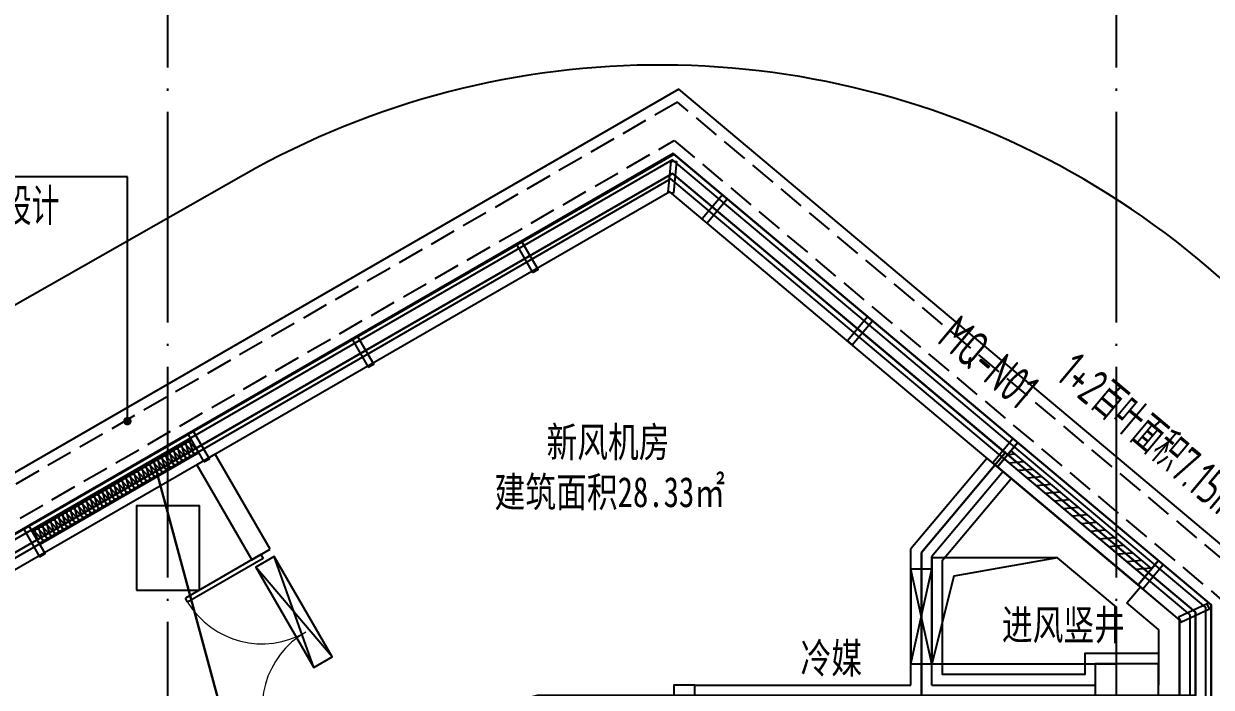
# Model space of a CAD drawing. Extents: x -228436 to 663611, y -207485 to 163917.
# Drawn here: x 510427 to 521695, y 18179 to 24475 of the extents above; entities that cross this region are included whole.
import ezdxf

# ---------------------------------------------------------------- set-up
doc = ezdxf.new("R2010")
doc.units = 0
doc.header["$LTSCALE"] = 1000
for name, pattern in [('X-104 13#平面$0$ACAD_ISO05W100', [34, 24, -3, 0.5, -3, 0.5, -3]), ('X-104 13#平面$0$DASH', [0.35, 0.25, -0.1]), ('X-104 13#平面$0$DOTE', [2.4200000000000004, 2, -0.2, 0.02, -0.2])]:
    doc.linetypes.add(name, pattern=pattern)
doc.layers.get('0').update_dxf_attribs({"linetype": 'CONTINUOUS'})
doc.layers.get('Defpoints').update_dxf_attribs({"linetype": 'CONTINUOUS'})
for name, color, linetype in [('13#楼幕墙$0$A-C_幕墙龙骨', 8, 'CONTINUOUS'), ('13#楼幕墙$0$A-C_玻璃幕墙', 8, 'CONTINUOUS'), ('13#楼幕墙$0$A-C_窗', 8, 'CONTINUOUS'), ('X-104 13#平面$0$01-标注_符号', 8, 'CONTINUOUS'), ('X-104 13#平面$0$02-TEXT_房间', 9, 'CONTINUOUS'), ('X-104 13#平面$0$02-TEXT_标注', 8, 'CONTINUOUS'), ('X-104 13#平面$0$A-O_散水', 8, 'CONTINUOUS'), ('X-104 13#平面$0$A-SUR_保温', 8, 'CONTINUOUS'), ('X-104 13#平面$0$A-TECH_暖通', 6, 'CONTINUOUS'), ('X-104 13#平面$0$A-TECH_结构', 8, 'CONTINUOUS'), ('X-104 13#平面$0$A_AXIS-轴线', 8, 'X-104 13#平面$0$DOTE'), ('X-104 13#平面$0$A_STR-砌块墙', 7, 'CONTINUOUS'), ('X-104 13#平面$0$A_STR-砼柱', 7, 'CONTINUOUS'), ('X-104 13#平面$0$DOOR_FIRE', 8, 'CONTINUOUS'), ('X-104 13#平面$0$M-道路 边线', 151, 'CONTINUOUS')]:
    doc.layers.add(name, color=color, linetype=linetype)
doc.layers.add('X-104 13#平面$0$000套内', color=8, linetype='CONTINUOUS', lineweight=30, plot=False)
doc.layers.add('X-104 13#平面$0$04-不打印_辅助线', color=8, linetype='CONTINUOUS', plot=False)
doc.styles.add('X-104 13#平面$0$_TCH_DIM', font='ros1.shx', dxfattribs={"width": 0.8, "bigfont": 'jd.shx'})
doc.styles.add('X-104 13#平面$0$_TCH_SPACE', font='STXIHEI.TTF', dxfattribs={"width": 0.75, "height": 5})
doc.styles.add('X-104 13#平面$0$Standard', font='ros1.shx', dxfattribs={"width": 0.75, "bigfont": 'jd.shx'})

# ---------------------------------------------------------------- blocks, each defined once
blk = doc.blocks.new('X-104 13#平面$0$轴网')
at = {"layer": 'X-104 13#平面$0$A_AXIS-轴线', "linetype": 'X-104 13#平面$0$DOTE'}
for p, q in [((48500, -7400.98603368341), (48500, 24620.25062679139)), ((57500, -7400.98603368341), (57500, 24620.25062679139))]:
    blk.add_line(p, q, dxfattribs=at)
blk = doc.blocks.new('*U152')
h = blk.add_hatch()
h.set_pattern_fill('ANSI31', color=256, scale=50)
h.set_pattern_definition([(45, (-56212.37598260483, 120006.798685315), (-56.1266007566822, 56.12660075668221), [])])
h.paths.add_polyline_path([(-1739.999999999972, 100), (-7.275957614183426e-12, 100), (-7.275957614183426e-12, 200.0000000000146), (-1739.999999999972, 200.0000000000146)])
for points in [[(-1739.999999999972, 0), (0, 0), (-7.275957614183426e-12, 300.0000000000146), (-1739.99999999998, 300.0000000000146)], [(-1739.999999999972, 100), (-7.275957614183426e-12, 100), (-7.275957614183426e-12, 200.0000000000146), (-1739.999999999972, 200.0000000000146)]]:
    blk.add_lwpolyline(points, close=True)
blk = doc.blocks.new('13#楼幕墙$0$A$C7A413A1D')
blk.add_lwpolyline([(-70, -300.0000000000001), (-10, -300), (-10, 0), (-70, -1.13686837721616e-13)], close=True)
blk = doc.blocks.new('13#楼幕墙$0$$LinePat$岩棉板')
at = {"color": 0}
for p, q in [((0, -17), (12, -67)), ((12, -67), (24, -17))]:
    blk.add_line(p, q, dxfattribs=at)
for centre, start, end in [((12, -17), 0, 180), ((0, -67), 270, 0), ((24, -67), 180, 270)]:
    blk.add_arc(centre, 12, start, end, dxfattribs=at)
at = {"layer": 'Defpoints'}
blk.add_point((0, 0.1482380209345138), dxfattribs=at)
at = {"layer": 'Defpoints', "color": 0}
blk.add_point((24, -84), dxfattribs=at)
blk = doc.blocks.new('*U149')
blk.add_lwpolyline([(1740.000000000158, 0), (0, 0), (0, 150), (1740.000000000158, 150)], close=True)
at = {"color": 8, "xscale": -1.812499998489748, "yscale": 1.782568518697715, "zscale": 1.782568518697715, "rotation": 180}
for p in [(0, 2.130885430516588e-13), (43.50000000000409, 2.077613294753674e-13), (87.00000000000796, 2.024341158990759e-13), (130.5000000000118, 1.971069023227844e-13), (174.0000000000159, 1.917796887464929e-13), (217.5000000000198, 1.864524751702015e-13), (261.0000000000239, 1.8112526159391e-13), (304.5000000000277, 1.757980480176185e-13), (348.0000000000316, 1.704708344413271e-13), (391.5000000000357, 1.651436208650356e-13), (435.0000000000396, 1.598164072887441e-13), (478.5000000000437, 1.544891937124526e-13), (522.0000000000475, 1.491619801361612e-13), (565.5000000000514, 1.438347665598697e-13), (609.0000000000555, 1.385075529835782e-13), (652.5000000000593, 1.331803394072868e-13), (696.0000000000632, 1.278531258309953e-13), (739.5000000000672, 1.225259122547038e-13), (783.0000000000712, 1.171986986784124e-13), (826.5000000000751, 1.118714851021209e-13), (870.0000000000791, 1.065442715258294e-13), (913.500000000083, 1.01217057949538e-13), (957.000000000087, 9.588984437324648e-14), (1000.500000000091, 9.056263079695501e-14), (1044.000000000095, 8.523541722066354e-14), (1087.500000000099, 7.990820364437207e-14), (1131.000000000103, 7.458099006808061e-14), (1174.500000000107, 6.925377649178913e-14), (1218.000000000111, 6.392656291549765e-14), (1261.500000000115, 5.859934933920618e-14), (1305.000000000119, 5.327213576291472e-14), (1348.500000000123, 4.794492218662324e-14), (1392.000000000127, 4.261770861033177e-14), (1435.500000000131, 3.72904950340403e-14), (1479.000000000135, 3.196328145774883e-14), (1522.500000000138, 2.663606788145736e-14), (1566.000000000142, 2.130885430516588e-14), (1609.500000000146, 1.598164072887441e-14), (1653.00000000015, 1.065442715258294e-14), (1696.500000000154, 5.327213576291471e-15)]:
    blk.add_blockref('13#楼幕墙$0$$LinePat$岩棉板', p, dxfattribs=at)
blk = doc.blocks.new('13#楼幕墙')
at = {"layer": '13#楼幕墙$0$A-C_幕墙龙骨'}
for points in [[(53297.84950681883, 22868.08458676741), (53248.04282896478, 22872.47717611123), (53274.39836502771, 23171.31724323546), (53324.20504288177, 23166.92465389163)], [(58089.43454345639, 18842.69277107565), (58110.56545654343, 18797.37738172384), (58382.45779265444, 18924.16286024604), (58361.32687956745, 18969.47824959785)]]:
    blk.add_lwpolyline(points, close=True, dxfattribs=at)
at = {"layer": '13#楼幕墙$0$A-C_玻璃幕墙'}
for p, q in [((58349.99999999989, 12030.00000000001), (58349.99999999994, 18936.58432419877)), ((58099.99999999991, -799.9999999998836), (58099.99999999993, 18820.00740966003)), ((58199.99999999988, 12030.00000000001), (58199.99999999993, 18866.63817547554))]:
    blk.add_line(p, q, dxfattribs=at)
for points in [[(4492.573473841197, 15499.99999999997), (-900.0000000001164, 15499.99999999997), (-900.0000000000563, -1700.000000000029), (22099.99999999999, -1700.000000000014), (22099.99999999999, -1100.000000000015), (58399.99999999991, -1099.999999999884), (58399.99999999987, 18959.89970710658), (53293.20742207248, 23245.00747574434), (37799.9999999998, 14299.99999999997), (37799.99999999986, 10199.99999999997), (12500.00000000015, 10199.99999999997), (4492.573473841061, 15500.00000000006)], [(58349.99999999994, 18936.58432419877), (53287.88754627193, 23184.20101709987), (37849.99999999986, 14271.13248654053)], [(58199.99999999993, 18866.63817547554), (53271.92791887029, 23001.78164116648), (43347.64985747007, 17266.08871423612)], [(58099.99999999993, 18820.00740966003), (53261.28816726919, 22880.16872387755), (38099.99999999986, 14126.79491924312)]]:
    blk.add_lwpolyline(points, dxfattribs=at)
at = {"layer": '13#楼幕墙$0$A-C_幕墙龙骨'}
for p, rotation in [((53814.85706887556, 22807.29034444584), 319.9999999999206), ((51870.85590153737, 22408.55191745995), 29.95337307442212), ((55193.73706648975, 21650.27264701015), 319.9999999999206), ((50311.2782769828, 21509.82079360342), 29.95337307442212), ((48751.70065242823, 20611.08966974689), 29.95337307442212), ((56572.61706410394, 20493.25494957437), 319.9999999999206), ((47192.12302787365, 19712.35854589035), 29.95337307442212), ((57951.49706171807, 19336.2372521386), 319.9999999999206)]:
    blk.add_blockref('13#楼幕墙$0$A$C7A413A1D', p, dxfattribs=dict(at, rotation=rotation))
at = {"layer": '13#楼幕墙$0$A-C_玻璃幕墙', "rotation": 29.95337307636578}
blk.add_blockref('*U149', (47283.56393320127, 19534.22107583939), dxfattribs=at)
at = {"layer": '13#楼幕墙$0$A-C_窗', "rotation": 140.0000000000023}
blk.add_blockref('*U152', (56564.95661967275, 20499.68282567124), dxfattribs=at)
blk = doc.blocks.new('*U102')
blk.add_lwpolyline([(200.000000000211, 0), (200.000000000211, 900.0000000002182), (0, 900.0000000002182), (0, 0), (200.000000000211, 0), (0, 900.0000000002182), (0, 0), (200.000000000211, 900.0000000002182)])
blk = doc.blocks.new('*U101')
blk.add_lwpolyline([(200.0000000002051, 0), (200.0000000002051, 1100.000000000238), (0, 1100.000000000238), (0, 0), (200.0000000002051, 0), (0, 1100.000000000238), (0, 0), (200.0000000002051, 1100.000000000238)])
blk = doc.blocks.new('X-104 13#平面$0$A$C0BB3323F')
at = {"layer": 'Defpoints'}
blk.add_lwpolyline([(59299.9999999702, 600), (59299.9999999702, 20660), (54205.0000000298, 24935), (38699.9999999702, 16000), (38700, 11900), (13400, 11900), (5392.573474109173, 17199.99999976158), (-2.980232238769531e-08, 17200), (0, 0), (23000.0000000596, 0), (22999.9999999702, 600)], close=True, dxfattribs=at)
at = {"layer": 'X-104 13#平面$0$M-道路 边线', "ltscale": 0.5}
blk.add_line((50116.69136181474, 24738.70666670799), (40723.78485888243, 19401.14289689064), dxfattribs=at)
blk.add_arc((54069.15025717521, 17783.27219570389), 7999.999999996647, 0.02043972484749186, 119.6076109071211, dxfattribs=at)
blk = doc.blocks.new('X-104 13#平面$0$$DorLib2D$00000002')
for p, q in [((-0.5, -5.684341886080802e-17), (-0.5000000000000007, 0.4875)), ((-0.4750000000000007, 0.4875), (-0.5000000000000007, 0.4875)), ((-0.475, -2.842170943040401e-17), (-0.4750000000000007, 0.4875)), ((0.475, -2.842170943040401e-17), (0.4750000000000007, 0.4875)), ((0.4750000000000007, 0.4875), (0.5000000000000007, 0.4875)), ((0.5, -5.684341886080802e-17), (0.5000000000000007, 0.4875)), ((-0.5, -5.684341886080802e-17), (-0.475, -2.842170943040401e-17)), ((0.5, -5.684341886080802e-17), (0.475, -2.842170943040401e-17))]:
    blk.add_line(p, q)
at = {"lineweight": 13}
for centre, start, end in [((-0.4875, -4.263256414560601e-17), 0, 88.53071641864632), ((0.4875, -4.263256414560601e-17), 91.4692835813537, 180)]:
    blk.add_arc(centre, 0.4875, start, end, dxfattribs=at)
blk = doc.blocks.new('_FZHK')
blk.add_lwpolyline([(-0.5, -0.5), (0.5, -0.5), (0.5, 0.5), (-0.5, 0.5)], close=True)
blk = doc.blocks.new('X-104 13#平面')
at = {"layer": 'X-104 13#平面$0$000套内'}
blk.add_lwpolyline([(7100.000000003152, -1550.000000000497), (21949.99999999995, -1550.000000000005), (21950, -950.0000000000144), (48400.00000000652, -950), (48400.00000000652, 11049.99999999971), (53400.00000000652, 11049.99999999971), (53400.00000000652, 18099.99999999973), (58249.99999999994, 18099.99999999973), (58249.99999999995, 18889.98122512306), (53289.06962433707, 23052.69607363776), (37949.99999999994, 14213.31606116103), (37949.99999999986, 10049.99999999997), (12454.85512413024, 10049.99999999997), (4447.428597971112, 15350.00000000007), (4099.999999999926, 15350.00000000006), (4100.000000000031, 6299.999999999965), (7100.000000000027, 6299.999999999968), (7100.000000000029, -1550.000000000497)], dxfattribs=at)
blk.add_lwpolyline([(56445.57131227265, 20404.07667148067), (53289.06962433707, 23052.69607363776), (48392.11333761796, 20230.74802966259), (49170.95077769231, 17336.93494389245), (52006.16070859459, 18099.99999999971), (55650.00000000639, 18099.9999999997), (55650.00000000666, 19455.95170192267)], close=True, dxfattribs=at)
at = {"layer": 'X-104 13#平面$0$01-标注_符号'}
for p, q in [((48114.76441556867, 23020.73102992913), (43405.40011853586, 23020.73102992913)), ((48114.76441556868, 20704.01401191368), (48114.76441556867, 23020.73102992913))]:
    blk.add_line(p, q, dxfattribs=at)
at = {"layer": 'X-104 13#平面$0$01-标注_符号', "const_width": 40}
blk.add_lwpolyline([(48114.76441556868, 20684.01401191368, 1), (48114.76441556868, 20724.01401191368, 1)], format="xyb", close=True, dxfattribs=at)
at = {"layer": 'X-104 13#平面$0$A-O_散水'}
blk.add_lwpolyline([(58899.99999999994, 13050), (58899.99999999994, 19193.16128273754), (53346.40618007796, 23853.07206218898), (37299.99999999994, 14588.94646279656), (37299.99999999994, 10700), (23299.99999999996, 10700), (23299.99999999996, 10200), (37799.99999999994, 10200), (37799.99999999994, 14300), (53293.20742207248, 23245.00747574434), (58399.99999999994, 18960), (58399.99999999994, 13049.99999999999)], dxfattribs=at)
at = {"layer": 'X-104 13#平面$0$A-O_散水', "linetype": 'X-104 13#平面$0$DASH'}
blk.add_lwpolyline([(58799.99999999994, 13050.00000000001), (58799.99999999994, 19146.52902619002), (53335.76642847686, 23731.45914490005), (37399.99999999995, 14531.15717023725), (37399.99999999994, 10600), (23299.99999999996, 10600), (23299.99999999996, 10300), (37699.99999999994, 10300), (37699.99999999994, 14357.78929255931), (53303.84717367357, 23366.62039303327), (58499.99999999994, 19006.63225654751), (58499.99999999994, 13049.99999999999)], dxfattribs=at)
at = {"layer": 'X-104 13#平面$0$A-SUR_保温'}
blk.add_lwpolyline([(57900.00000000652, 18499.99999999968), (57200.00000000658, 18499.99999999968), (57200.00000000646, 18299.99999999974), (55850.00000000628, 18299.99999999971), (55850.00000000648, 19383.15765506932), (56502.34789209677, 20160.59559908917), (56425.74344778487, 20224.87436005783)], dxfattribs=at)
at = {"layer": 'X-104 13#平面$0$A-TECH_结构'}
for points in [[(58349.99999999994, -1050), (58349.99999999994, 18936.58432419877), (53287.88754627193, 23184.20101709987), (37849.99999999986, 14271.13248654053), (37849.99999999994, 10150), (12484.95170804356, 10149.99999999993), (4477.525181884393, 15450.00000000007), (-850.0000000000618, 15450), (-850.0000000000618, -1649.999999999995), (22049.99999999996, -1650), (22049.99999999995, -1049.999999999996)], [(55750.00000000648, 18399.99999999971), (57499.99982430336, 18399.99999796695), (57499.99999999996, 18939.92383068532), (56942.14079937832, 19407.99999999983), (55749.999821869, 19407.99999999983)]]:
    blk.add_lwpolyline(points, close=True, dxfattribs=at)
blk.add_lwpolyline([(56942.14079937832, 19407.99999999983), (55958.61581549974, 19234.0681277765), (55750.00000000648, 18399.99999999971)], dxfattribs=at)
at = {"layer": 'X-104 13#平面$0$A_STR-砌块墙'}
for p, q in [((48948.51901480005, 20390.19029274678), (48775.31393404316, 20290.19029274678)), ((48775.31393404316, 20290.19029274678), (49296.19593101008, 19387.99620925211)), ((49469.40101176695, 19487.9962092521), (48948.51901480005, 20390.19029274678)), ((56272.53455916107, 20353.43188199513), (55550.00000000666, 19492.34872534929)), ((56425.74344778487, 20224.87436005783), (56272.53455916107, 20353.43188199513)), ((56425.74344778487, 20224.87436005783), (55750.00000000649, 19419.55467849595)), ((49296.19593101008, 19387.99620925211), (49469.40101176695, 19487.9962092521)), ((55550.00000000641, 18199.9999999997), (55550.00000000666, 19492.34872534929)), ((55750.00000000626, 18199.9999999997), (55750.00000000649, 19419.55467849595)), ((57599.47555209589, 18978.93819588844), (57728.03179242949, 19132.1481598963)), ((58099.99999999999, 18820.03507639917), (57728.03179242949, 19132.1481598963)), ((57899.99999999988, 18726.77252636994), (57599.47555209589, 18978.93819588844)), ((58099.99999999999, 18820.03507639917), (58099.99999999999, 17999.99999999979)), ((57899.99999999988, 18726.77252636994), (57899.99999999987, 18199.9999999999)), ((53500.00000000983, 18199.99999999969), (55550.00000000641, 18199.9999999997)), ((55750.00000000626, 18199.9999999997), (57300.0000000064, 18199.99999999975))]:
    blk.add_line(p, q, dxfattribs=at)
for name, p in [('X-104 13#平面$0$A$C0BB3323F', (-900.0000000000563, -1700.000000000029)), ('X-104 13#平面$0$轴网', (0, 0))]:
    blk.add_blockref(name, p)
at = {"layer": 'X-104 13#平面$0$A-TECH_暖通', "rotation": 29.99999999999955}
blk.add_blockref('*U101', (49884.15932981172, 18366.94728528139), dxfattribs=at)
at = {"layer": 'X-104 13#平面$0$A-TECH_暖通'}
blk.add_blockref('*U102', (55550.00000000641, 18399.99999999971), dxfattribs=at)
at = {"layer": 'X-104 13#平面$0$A-TECH_结构'}
blk.add_blockref('13#楼幕墙', (0, 0), dxfattribs=at)
at = {"layer": 'X-104 13#平面$0$A_STR-砼柱'}
for p, xscale, yscale, zscale in [((48500.00000000652, 19500), 600, 800, 800), ((57600.00000000652, 17999.99999999968), 600, 800, 800), ((53400.00000000974, 17999.99999999971), 200, 400, 400)]:
    blk.add_blockref('_FZHK', p, dxfattribs=dict(at, xscale=xscale, yscale=yscale, zscale=zscale))
at = {"layer": 'X-104 13#平面$0$DOOR_FIRE', "xscale": -1700, "yscale": -1700, "zscale": 200, "rotation": 300.0000000000001}
blk.add_blockref('X-104 13#平面$0$$DorLib2D$00000002', (49807.79847138855, 18701.87461603531), dxfattribs=at)
at = {"layer": 'X-104 13#平面$0$01-标注_符号', "color": 7, "style": 'X-104 13#平面$0$_TCH_DIM', "width": 0.8}
blk.add_text('盖板形式及接出点由景观深化设计', height=347.2868217054263, dxfattribs=at).set_placement((43510.40011853586, 22565.73102992913))
at = {"layer": 'X-104 13#平面$0$01-标注_符号', "style": 'X-104 13#平面$0$_TCH_SPACE', "width": 0.75}
blk.add_text('建筑面积28.33㎡', height=285.4257641921404, dxfattribs=at).set_placement((51598.69788652957, 19888.39083831105))
at = {"layer": 'X-104 13#平面$0$02-TEXT_房间', "style": 'X-104 13#平面$0$_TCH_SPACE', "width": 0.75}
for s, p in [('新风机房', (52091.45853063437, 20362.52307533426)), ('进风竖井', (56413.11024662152, 18628.24477132969)), ('冷媒', (54502.46339929729, 18311.81855558697))]:
    blk.add_text(s, height=285.4257641921404, dxfattribs=at).set_placement(p)
at = {"layer": 'X-104 13#平面$0$02-TEXT_标注', "linetype": 'X-104 13#平面$0$ACAD_ISO05W100', "style": 'X-104 13#平面$0$Standard', "width": 0.75}
blk.add_text('MQ-N01', height=350, rotation=320.0004792816703, dxfattribs=at).set_placement((55784.82392838128, 21458.01551419873))
at = {"layer": 'X-104 13#平面$0$04-不打印_辅助线', "style": 'X-104 13#平面$0$Standard', "width": 0.75}
blk.add_text('1+2百叶面积7.15m2', height=347.2868217054263, rotation=320.0000000000019, dxfattribs=at).set_placement((56909.7478729208, 21110.41991674657))
blk = doc.blocks.new('104 13#平面')
blk.add_blockref('X-104 13#平面', (0, 0))

msp = doc.modelspace()

# ---------------------------------------------------------------- block references
msp.add_blockref('104 13#平面', (463295.1949717756, 0))

doc.saveas('drawing.dxf')
